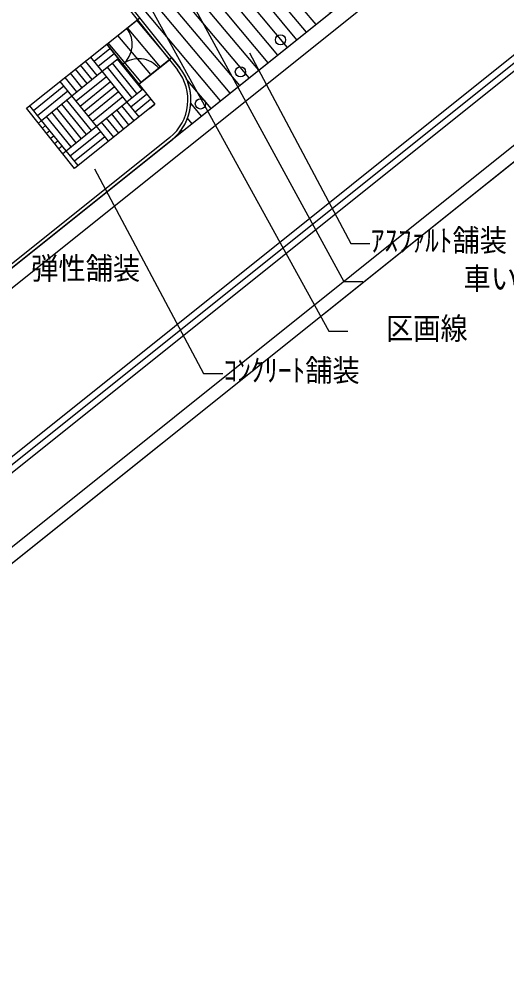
# Model space of a CAD drawing. Units: millimetres on the paper. Extents: x -203 to 197, y -122 to 155.
# Drawn here: x -15.2 to 16.6, y -89.3 to -27.4 of the extents above; entities that cross this region are included whole.
import ezdxf
from ezdxf.enums import TextEntityAlignment as Align

# ---------------------------------------------------------------- set-up
doc = ezdxf.new("R2010")
doc.units = ezdxf.units.MM
for name, color, linetype in [('0-1_S-街区', 7, 'Continuous'), ('0-3_S-道路計画', 7, 'Continuous'), ('0-6_D-STR-1-計線1_計画', 7, 'Continuous'), ('0-D_D-STR-2-計線2_補助', 7, 'Continuous'), ('1-0_D-DCR-2-ハッチ', 7, 'Continuous'), ('1-5_D-STR-HTXT-舗装', 7, 'Continuous')]:
    doc.layers.add(name, color=color, linetype=linetype)
doc.styles.add('ＭＳ ゴシック', font='')
doc.styles.get('ＭＳ ゴシック').set_extended_font_data('MS Gothic')

msp = doc.modelspace()

# ---------------------------------------------------------------- linework, layer by layer
at = {"layer": '0-1_S-街区'}
for points in [[(102.277, 50.763), (-36.314, -60.074), (-37.396, -60.939), (-39.468, -62.775), (-41.446, -64.713), (-43.324, -66.748), (-45.097, -68.875), (-46.761, -71.088), (-48.311, -73.383), (-49.744, -75.752), (-51.055, -78.191), (-52.243, -80.693), (-53.303, -83.251), (-54.233, -85.859), (-55.031, -88.511), (-55.694, -91.199), (-56.221, -93.917), (-56.386, -95.08), (-62.921, -100.25), (-125.809, -94.522), (-131.143, -88.119), (-121.975, 12.533)], [(36.435, -21.101), (-26.946, -71.788), (-27.724, -72.427), (-29.231, -73.762), (-30.669, -75.171), (-32.034, -76.651), (-33.323, -78.197), (-34.533, -79.806), (-35.66, -81.474), (-36.702, -83.197), (-37.655, -84.97), (-38.519, -86.789), (-39.289, -88.649), (-39.965, -90.545), (-40.545, -92.473), (-41.028, -94.428), (-41.411, -96.404), (-41.694, -98.397), (-41.798, -99.399), (-42.075, -102.436), (-37.808, -107.559)]]:
    msp.add_lwpolyline(points, dxfattribs=at)
at = {"layer": '0-3_S-道路計画'}
for p, q in [((102.277, 50.763), (-36.314, -60.074)), ((-35.679, -60.868), (20.211, -16.17)), ((-30.328, -67.557), (31.414, -18.18)), ((31.674, -18.505), (-30.068, -67.883)), ((31.935, -18.831), (-29.807, -68.208)), ((-26.946, -71.788), (33.832, -23.182)), ((-27.466, -71.138), (28.424, -26.44))]:
    msp.add_line(p, q, dxfattribs=at)
at = {"layer": '0-6_D-STR-1-計線1_計画'}
for p, q in [((-9.469, -29.004), (-7.473, -27.41)), ((-5.238, -29.889), (-7.318, -27.284)), ((-7.388, -31.605), (-5.395, -30.014)), ((-5.238, -29.889), (-4.718, -30.541)), ((-36.314, -60.074), (-5.19, -35.183))]:
    msp.add_line(p, q, dxfattribs=at)
msp.add_lwpolyline([(-14.677, -33.166), (-9.47, -29.002), (-6.347, -32.907), (-11.554, -37.071)], close=True, dxfattribs=at)
for centre in [(1.83, -28.715), (-0.773, -30.797), (-3.376, -32.879)]:
    msp.add_circle(centre, 0.333, dxfattribs=at)
for centre, radius, start, end in [((-9.469, -29.004), 1.667, 308.65065, 38.60582), ((-7.387, -31.607), 1.667, 38.60582, 128.65065), ((-7.323, -32.621), 3.333, 308.65065, 38.60582)]:
    msp.add_arc(centre, radius, start, end, dxfattribs=at)
at = {"layer": '0-D_D-STR-2-計線2_補助'}
for points in [[(-15.979, -18.995), (-14.304, -18.856), (-5.395, -30.014), (-4.874, -30.666)], [(-5.366, -35.067), (-36.439, -59.918), (-37.524, -60.786), (-39.605, -62.628), (-41.59, -64.573), (-43.474, -66.616), (-45.254, -68.751), (-46.923, -70.972), (-48.479, -73.275), (-49.917, -75.653), (-51.234, -78.101), (-52.426, -80.611), (-53.49, -83.179), (-54.423, -85.796), (-55.224, -88.458), (-55.889, -91.156), (-56.418, -93.884), (-56.573, -94.972), (-62.983, -100.044), (-97.411, -96.908), (-96.954, -91.896)]]:
    msp.add_lwpolyline(points, dxfattribs=at)
msp.add_arc((-7.321, -32.62), 3.132, 308.63055, 38.61414, dxfattribs=at)
at = {"layer": '1-0_D-DCR-2-ハッチ'}
for p, q in [((1.039, -30.201), (-15.007, -11.078)), ((1.659, -29.705), (-14.089, -10.938)), ((-0.201, -31.193), (-16.845, -11.358)), ((0.419, -30.697), (-15.926, -11.218)), ((-0.821, -31.689), (-16.897, -12.531)), ((-1.441, -32.185), (-16.682, -14.021)), ((-2.061, -32.681), (-16.468, -15.512)), ((2.279, -29.209), (-0.165, -26.297)), ((2.899, -28.713), (0.979, -26.425)), ((3.519, -28.218), (2.122, -26.553)), ((4.139, -27.722), (3.266, -26.681)), ((-5.359, -29.985), (-7.503, -27.431)), ((-6.599, -30.977), (-8.743, -28.422)), ((-5.979, -30.481), (-8.123, -27.926)), ((-7.219, -31.473), (-9.364, -28.917)), ((-10.289, -30.104), (-9.258, -29.268)), ((-10.023, -30.433), (-8.993, -29.599)), ((-10.085, -31.028), (-10.839, -30.097)), ((-9.756, -30.762), (-10.508, -29.833)), ((-9.756, -30.762), (-8.729, -29.93)), ((-7.5, -32.203), (-9.098, -30.229)), ((-7.171, -31.936), (-8.769, -29.962)), ((-11.072, -31.827), (-11.831, -30.89)), ((-11.73, -32.36), (-9.756, -30.762)), ((-10.743, -31.561), (-11.5, -30.626)), ((-10.414, -31.294), (-11.17, -30.361)), ((-8.158, -32.735), (-9.756, -30.762)), ((-7.829, -32.469), (-9.427, -30.495)), ((-11.73, -32.36), (-12.492, -31.419)), ((-11.401, -32.094), (-12.162, -31.155)), ((-11.464, -32.689), (-9.49, -31.091)), ((-11.197, -33.018), (-9.223, -31.42)), ((-2.682, -33.177), (-4.298, -31.25)), ((-14.237, -33.301), (-12.263, -31.702)), ((-13.97, -33.63), (-11.997, -32.031)), ((-10.931, -33.347), (-8.957, -31.749)), ((-10.664, -33.676), (-8.691, -32.078)), ((-8.158, -32.735), (-7.142, -31.913)), ((-13.704, -33.958), (-11.73, -32.36)), ((-10.461, -34.6), (-12.059, -32.626)), ((-10.132, -34.334), (-11.73, -32.36)), ((-10.398, -34.005), (-8.424, -32.407)), ((-10.132, -34.334), (-8.158, -32.735)), ((-7.362, -33.718), (-8.158, -32.735)), ((-7.891, -33.064), (-6.878, -32.244)), ((-7.625, -33.393), (-6.613, -32.574)), ((-13.704, -33.958), (-14.476, -33.005)), ((-11.448, -35.4), (-13.046, -33.426)), ((-11.119, -35.133), (-12.717, -33.159)), ((-10.79, -34.867), (-12.388, -32.893)), ((-8.023, -34.247), (-8.816, -33.268)), ((-7.692, -33.983), (-8.487, -33.002)), ((-6.679, -33.173), (-6.349, -32.905)), ((-3.302, -33.672), (-4.006, -32.833)), ((-13.91, -34.125), (-13.704, -33.958)), ((-12.106, -35.932), (-13.704, -33.958)), ((-11.777, -35.666), (-13.375, -33.692)), ((-8.684, -34.776), (-9.474, -33.801)), ((-8.354, -34.512), (-9.145, -33.535)), ((-3.922, -34.168), (-4.224, -33.809)), ((-13.645, -34.456), (-13.438, -34.287)), ((-13.381, -34.786), (-13.171, -34.616)), ((-12.106, -35.932), (-10.132, -34.334)), ((-11.839, -36.261), (-9.865, -34.663)), ((-9.345, -35.305), (-10.132, -34.334)), ((-9.015, -35.04), (-9.803, -34.068)), ((-4.542, -34.664), (-4.628, -34.561)), ((-13.117, -35.117), (-12.905, -34.945)), ((-12.852, -35.448), (-12.638, -35.274)), ((-11.573, -36.59), (-9.599, -34.992)), ((-5.162, -35.16), (-5.165, -35.157)), ((-12.588, -35.778), (-12.372, -35.603)), ((-12.323, -36.109), (-12.106, -35.932)), ((-11.329, -36.891), (-12.106, -35.932))]:
    msp.add_line(p, q, dxfattribs=at)
msp.add_lwpolyline([(-4.718, -30.541), (-5.238, -29.889), (-7.387, -31.607), (-9.47, -29.002), (-7.318, -27.284), (-14.214, -18.648), (-15.995, -18.796), (-17.061, -11.39), (-10.361, -10.371), (-9.655, -15.008), (-0.689, -26.238), (5.173, -26.895), (11.349, -21.955), (13.89, -19.923), (-5.19, -35.183)], dxfattribs=at)
msp.add_lwpolyline([(-14.677, -33.166), (-9.47, -29.002), (-6.347, -32.907), (-11.554, -37.071)], close=True, dxfattribs=at)
msp.add_arc((-7.323, -32.621), 3.333, 309.77658, 38.60582, dxfattribs=at)
at = {"layer": '1-5_D-STR-HTXT-舗装'}
for points in [[(-6.394, -21.757), (5.944, -44.418), (7.194, -44.418)], [(-7.338, -25.296), (4.968, -47.662), (6.218, -47.662)], [(-0.177, -29.552), (6.394, -41.946), (7.644, -41.946)], [(-10.259, -37.09), (-3.165, -50.395), (-1.915, -50.395)]]:
    msp.add_lwpolyline(points, dxfattribs=at)

# ---------------------------------------------------------------- texts
at = {"layer": '1-5_D-STR-HTXT-舗装', "color": 4, "style": 'ＭＳ ゴシック', "width": 0.9}
for s, p in [('ｱｽﾌｧﾙﾄ舗装', (7.7, -42.903)), ('弾性舗装', (-14.375, -44.721)), ('車いすマークシート', (13.728, -45.383)), ('区画線', (8.69, -48.627)), ('ｺﾝｸﾘｰﾄ舗装', (-1.874, -51.352))]:
    msp.add_text(s, height=1.442, dxfattribs=at).set_placement(p, align=Align.BOTTOM_LEFT)

doc.saveas('drawing.dxf')
